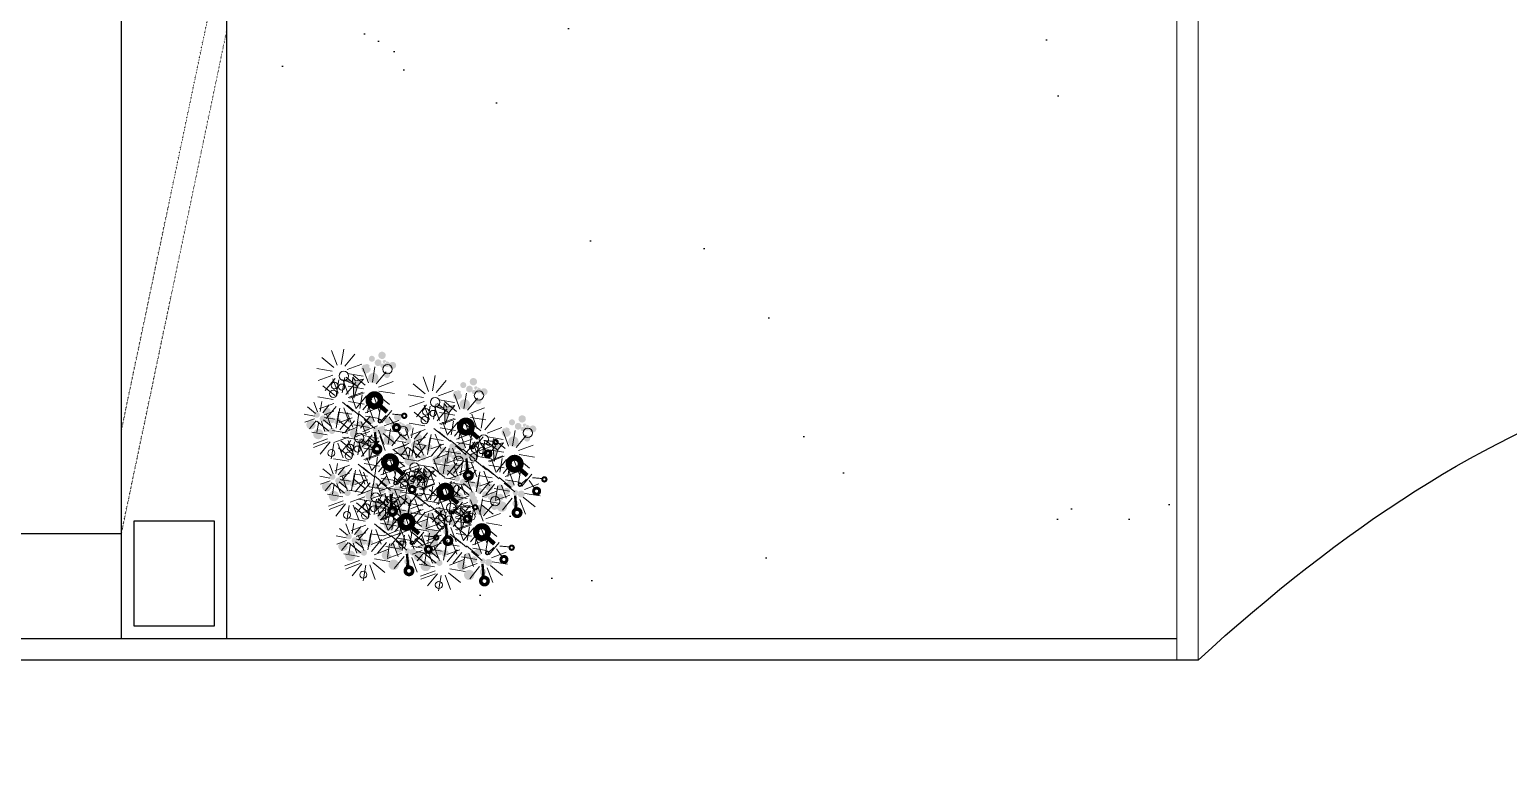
# Model space of a CAD drawing. Header units: millimetres. Extents: x -96513 to 442697, y -70111 to 173034.
# Drawn here: x 4566 to 8068, y -51524 to -49745 of the extents above; entities that cross this region are included whole.
import ezdxf

# ---------------------------------------------------------------- set-up
doc = ezdxf.new("R2010")
doc.units = ezdxf.units.MM
for name, pattern in [('ACAD_ISO10W100', [18.5, 12, -3, 0.5, -3]), ('CACHE2', [4.7625, 3.175, -1.5875]), ('CONTINU', [0]), ('DUCT', [1, 0, -1])]:
    doc.linetypes.add(name, pattern=pattern)
for name, color, linetype, lineweight in [('Axes', 6, 'CACHE2', 13), ('Gate', 150, 'Continuous', 13), ('verdure', 104, 'ACAD_ISO10W100', 13)]:
    doc.layers.add(name, color=color, linetype=linetype, lineweight=lineweight)
doc.layers.add('NE', color=8, linetype='Continuous', plot=False)
doc.layers.add('Wall', color=144, linetype='Continuous')
doc.layers.add('Wall-Head', color=133, linetype='Continuous')

# ---------------------------------------------------------------- blocks, each defined once
blk = doc.blocks.new('bouq')
at = {"layer": 'verdure', "linetype": 'CONTINU'}
h = blk.add_hatch(color=21, dxfattribs=at)
h.paths.add_polyline_path([(-1.269, -0.425, 1), (-1.12, -0.48, 1)])
h.paths.add_polyline_path([(-1.04, -0.514, 1), (-0.919, -0.559, 1)])
h.paths.add_polyline_path([(-0.96, -0.411, 0.561913), (-1.036, -0.315, -0.131313), (-1.059, -0.322, 0.192419), (-1.095, -0.361, 1)])
h.paths.add_polyline_path([(-1.097, -0.257, -0.079252), (-1.107, -0.274, 0.434289), (-1.059, -0.322, -0.083553), (-1.036, -0.315, 0.168048), (-1.017, -0.292, 0.815428), (-1.094, -0.244, -0.056454)])
h.paths.add_polyline_path([(-1.12, -0.286, 0.075897), (-1.107, -0.274, -0.07879), (-1.104, -0.26, -0.101668), (-1.094, -0.244, 0.508839), (-1.165, -0.177, -0.193557), (-1.21, -0.212, 0.014956), (-1.211, -0.215, 0.391569), (-1.179, -0.292, -0.48531)])
h.paths.add_polyline_path([(-1.179, -0.292, 0.05766), (-1.183, -0.299, 1), (-1.112, -0.326, 0.283202), (-1.12, -0.286, -0.263178)])
h.paths.add_polyline_path([(-1.303, -0.113, 0.617475), (-1.21, -0.212, -0.248275), (-1.165, -0.177, 0.041059), (-1.16, -0.165, 1)])
h.paths.add_polyline_path([(-0.943, -0.083, 1), (-1.068, -0.037, 1)])
h.paths.add_polyline_path([(-0.632, -0.237, 1), (-0.842, -0.16, 1)])
h.paths.add_polyline_path([(-0.829, -0.393, -0.306709), (-0.819, -0.433, -0.284083), (-0.849, -0.457, 0.282047), (-0.791, -0.546), (-0.809, -0.505), (-0.761, -0.555, 0.350866), (-0.653, -0.489, 0.861761)])
h.paths.add_polyline_path([(0.416, -0.261, 1), (0.566, -0.316, 1)])
h.paths.add_polyline_path([(0.52, -0.012, 0.041059), (0.525, -0.001, 0.528032), (0.452, 0.101), (0.492, 0.055), (0.396, 0.074, 0.087059), (0.382, 0.051, 0.617475), (0.476, -0.048, -0.248275)])
h.paths.add_polyline_path([(0.476, -0.048, 0.014956), (0.474, -0.051, 0.391569), (0.506, -0.127, -0.48531), (0.565, -0.122, 0.075897), (0.579, -0.11, -0.07879), (0.582, -0.095, -0.101668), (0.591, -0.08, 0.508839), (0.52, -0.012, -0.193557)])
h.paths.add_polyline_path([(0.591, -0.08, -0.056454), (0.588, -0.093, -0.079252), (0.579, -0.11, 0.434289), (0.626, -0.157, -0.083553), (0.649, -0.15, 0.168048), (0.668, -0.127, 0.815428)])
h.paths.add_polyline_path([(0.506, -0.127, 0.05766), (0.502, -0.135, 1), (0.573, -0.161, 0.283202), (0.565, -0.122, -0.263178)])
h.paths.add_polyline_path([(0.725, -0.246, 0.561913), (0.649, -0.15, -0.131313), (0.626, -0.157, 0.192419), (0.591, -0.197, 1)])
h.paths.add_polyline_path([(0.645, -0.35, 1), (0.767, -0.394, 1)])
h.paths.add_polyline_path([(0.857, -0.229, -0.306709), (0.867, -0.269, -0.284083), (0.836, -0.293, 0.826132), (1.033, -0.325, 0.861761)])
h.paths.add_polyline_path([(0.843, 0.005, 1), (1.053, -0.072, 1)])
h.paths.add_polyline_path([(0.718, 0.036, 1), (0.788, 0.011, 1)])
h.paths.add_polyline_path([(0.617, 0.127, 1), (0.742, 0.081, 1)])
h.paths.add_polyline_path([(0.242, 0.457, 0.183354), (0.269, 0.391), (0.267, 0.41), (0.277, 0.384, 0.524967), (0.438, 0.425, 0.861761), (0.262, 0.522, -0.306709), (0.272, 0.481, -0.284083)])
h.paths.add_polyline_path([(0.172, 0.356, 1), (0.051, 0.401, 1)])
h.paths.add_polyline_path([(-0.029, 0.435, 1), (-0.178, 0.49, 1)])
h.paths.add_polyline_path([(0.131, 0.504, 0.561913), (0.055, 0.6, -0.131313), (0.032, 0.593, 0.192419), (-0.004, 0.553, 1)])
h.paths.add_polyline_path([(-0.013, 0.655, -0.101668), (-0.003, 0.671, 0.508839), (-0.074, 0.738, -0.193557), (-0.119, 0.703, 0.014956), (-0.12, 0.699, 0.391569), (-0.089, 0.623, -0.48531), (-0.029, 0.628, 0.075897), (-0.016, 0.641, -0.07879)])
h.paths.add_polyline_path([(-0.074, 0.738, 0.041059), (-0.069, 0.749, 1), (-0.212, 0.802, 0.617475), (-0.119, 0.703, -0.248275)])
h.paths.add_polyline_path([(0.023, 0.878, 1), (0.148, 0.832, 1)])
h.paths.add_polyline_path([(0.249, 0.755, 1), (0.459, 0.678, 1)])
blk.add_hatch(color=1, dxfattribs=at).paths.add_polyline_path([(-0.379, -0.287), (-0.557, -0.315), (-0.406, -0.399), (-0.413, -0.497), (-0.344, -0.43), (-0.223, -0.571), (-0.322, -0.379), (-0.139, -0.136)])
at = {"layer": 'verdure', "color": 94, "linetype": 'CONTINU'}
for p, q in [((-0.208, 0.815), (-0.427, 1.07)), ((-0.131, 0.854), (-0.192, 1.184)), ((-0.045, 0.848), (0.067, 1.165)), ((0.028, 0.801), (0.283, 1.019)), ((-0.261, 0.656), (-0.591, 0.594)), ((-0.256, 0.742), (-0.573, 0.854)), ((0.067, 0.723), (0.397, 0.785)), ((0.667, 0.391), (0.605, 0.721)), ((0.753, 0.386), (0.865, 0.702)), ((-0.65, 0.095), (-0.869, 0.35)), ((-0.573, 0.134), (-0.634, 0.464)), ((-0.486, 0.128), (-0.374, 0.445)), ((-0.222, 0.579), (-0.478, 0.36)), ((-0.15, 0.531), (-0.262, 0.214)), ((-0.064, 0.526), (-0.002, 0.195)), ((0.014, 0.565), (0.232, 0.309)), ((0.062, 0.637), (0.378, 0.525)), ((0.542, 0.28), (0.225, 0.391)), ((0.589, 0.352), (0.371, 0.607)), ((0.825, 0.338), (1.081, 0.556)), ((0.864, 0.26), (1.195, 0.322)), ((-0.698, 0.022), (-1.015, 0.134)), ((-0.414, 0.081), (-0.159, 0.299)), ((-0.375, 0.003), (-0.045, 0.065)), ((-0.003, -0.15), (-0.221, 0.106)), ((0.075, -0.111), (0.013, 0.219)), ((0.161, -0.116), (0.273, 0.201)), ((0.536, 0.193), (0.206, 0.132)), ((0.234, -0.164), (0.489, 0.055)), ((0.575, 0.116), (0.32, -0.103)), ((0.648, 0.068), (0.536, -0.249)), ((0.667, -0.194), (0.626, 0.026)), ((0.725, -0.197), (0.8, 0.014)), ((0.734, 0.063), (0.796, -0.267)), ((0.811, 0.102), (1.03, -0.154)), ((0.859, 0.174), (1.176, 0.062)), ((1.211, 0.121), (0.894, 0.233)), ((-0.703, -0.064), (-1.033, -0.126)), ((-0.664, -0.142), (-0.919, -0.36)), ((-0.592, -0.189), (-0.704, -0.506)), ((-0.505, -0.194), (-0.444, -0.525)), ((-0.428, -0.156), (-0.21, -0.411)), ((-0.055, -0.308), (-0.386, -0.37)), ((-0.38, -0.083), (-0.063, -0.195)), ((-0.05, -0.222), (-0.367, -0.11)), ((-0.298, -0.591), (-0.36, -0.261)), ((-0.212, -0.596), (-0.1, -0.279)), ((0.272, -0.241), (0.603, -0.18)), ((0.584, -0.268), (0.373, -0.193)), ((0.616, -0.22), (0.47, -0.049)), ((0.773, -0.229), (0.943, -0.083)), ((0.799, -0.281), (1.019, -0.24)), ((-0.423, -0.702), (-0.74, -0.59)), ((-0.376, -0.63), (-0.594, -0.374)), ((-0.017, -0.386), (-0.272, -0.604)), ((-0.139, -0.644), (0.116, -0.425)), ((0.056, -0.433), (-0.056, -0.75)), ((0.142, -0.439), (0.204, -0.769)), ((0.22, -0.4), (0.438, -0.655)), ((0.267, -0.327), (0.584, -0.439)), ((0.58, -0.326), (0.36, -0.367)), ((0.606, -0.377), (0.436, -0.523)), ((0.655, -0.409), (0.58, -0.62)), ((0.712, -0.412), (0.753, -0.633)), ((0.764, -0.386), (0.909, -0.557)), ((0.796, -0.338), (1.007, -0.413)), ((-0.428, -0.788), (-0.759, -0.85)), ((-0.39, -0.866), (-0.645, -1.084)), ((-0.317, -0.913), (-0.429, -1.23)), ((-0.231, -0.919), (-0.169, -1.249)), ((-0.153, -0.88), (0.065, -1.135)), ((-0.106, -0.807), (0.211, -0.919)), ((-0.101, -0.721), (0.23, -0.66))]:
    blk.add_line(p, q, dxfattribs=at)
at = {"layer": 'verdure', "color": 72, "linetype": 'CONTINU'}
for p, q in [((-0.009, 0.361), (-0.064, 0.655)), ((-0.026, 0.075), (-0.126, -0.207)), ((0.05, 0.07), (0.105, -0.224)), ((-0.038, -0.563), (-0.054, -0.541)), ((0.067, -0.564), (0.079, -0.542))]:
    blk.add_line(p, q, dxfattribs=at)
at = {"layer": 'verdure', "color": 1, "linetype": 'CONTINU'}
for p, q in [((0.067, 0.357), (0.167, 0.638)), ((-0.125, 0.186), (-0.419, 0.131)), ((0.119, 0.104), (0.313, -0.122))]:
    blk.add_line(p, q, dxfattribs=at)
at = {"layer": 'verdure', "linetype": 'CONTINU'}
for p, q in [((-0.432, 0.601), (-0.286, 0.615)), ((-0.121, 0.263), (-0.402, 0.362)), ((-0.078, 0.327), (-0.272, 0.554)), ((0.132, 0.314), (0.359, 0.509)), ((-0.091, 0.117), (-0.318, -0.077)), ((0.162, 0.169), (0.443, 0.069)), ((0.166, 0.246), (0.46, 0.3))]:
    blk.add_line(p, q, dxfattribs=at)
at = {"layer": 'verdure', "color": 1, "linetype": 'CONTINU', "const_width": 0.0641}
blk.add_lwpolyline([(-0.5, 0.941, 1), (-0.37, 0.941, 1)], format="xyb", close=True, dxfattribs=at)
at = {"layer": 'verdure', "color": 72, "linetype": 'CONTINU', "const_width": 0.053}
blk.add_lwpolyline([(-0.016, 0.719), (0.134, 0.939)], dxfattribs=at)
at = {"layer": 'verdure', "color": 72, "linetype": 'CONTINU', "const_width": 0.077}
blk.add_lwpolyline([(0.246, 1.079, 1), (0.127, 0.977, 1)], format="xyb", close=True, dxfattribs=at)
at = {"layer": 'verdure', "color": 42, "linetype": 'CONTINU', "const_width": 0.0449}
blk.add_lwpolyline([(-0.771, 0.854, 1), (-0.68, 0.854, 1)], format="xyb", close=True, dxfattribs=at)
at = {"layer": 'verdure', "color": 42, "linetype": 'CONTINU', "const_width": 0.0202}
blk.add_lwpolyline([(-0.55, 0.66), (-0.692, 0.802)], dxfattribs=at)
at = {"layer": 'verdure', "color": 1, "linetype": 'CONTINU', "const_width": 0.0243}
blk.add_lwpolyline([(-0.46, 0.66), (-0.442, 0.851)], dxfattribs=at)
at = {"layer": 'verdure', "linetype": 'CONTINU', "const_width": 0.0321}
blk.add_lwpolyline([(-0.281, 0.603, 1), (-0.216, 0.603, 1)], format="xyb", close=True, dxfattribs=at)
at = {"layer": 'verdure', "color": 21, "linetype": 'CONTINU', "const_width": 0.128}
blk.add_lwpolyline([(-0.579, 0.185, 1), (-0.319, 0.185, 1)], format="xyb", close=True, dxfattribs=at)
at = {"layer": 'verdure', "color": 21, "linetype": 'CONTINU', "const_width": 0.0936}
blk.add_lwpolyline([(-0.494, 0.553), (-0.467, 0.366)], dxfattribs=at)
at = {"layer": 'verdure', "color": 1, "linetype": 'CONTINU'}
blk.add_lwpolyline([(-0.379, -0.287), (-0.557, -0.315), (-0.406, -0.399), (-0.413, -0.497), (-0.344, -0.43), (-0.223, -0.571), (-0.322, -0.379), (-0.139, -0.136)], close=True, dxfattribs=at)
at = {"layer": 'verdure', "color": 21, "linetype": 'CONTINU'}
for centre, radius in [((0.994, 0.462), 0.076), ((-1.094, -0.145), 0.101)]:
    blk.add_circle(centre, radius, dxfattribs=at)
at = {"layer": 'verdure', "linetype": 'CONTINU'}
for centre, radius in [((-0.277, -0.644), 0.101), ((0.142, -0.492), 0.0796)]:
    blk.add_circle(centre, radius, dxfattribs=at)
at = {"layer": 'verdure', "color": 72, "linetype": 'CONTINU'}
blk.add_circle((-0.088, -0.487), 0.0647, dxfattribs=at)
at = {"layer": 'verdure', "color": 1, "linetype": 'CONTINU'}
blk.add_circle((0.009, -0.612), 0.0717, dxfattribs=at)
blk = doc.blocks.new('DTY')
at = {"layer": 'Axes', "xscale": 0.06216579639892079, "yscale": 0.06216579639892079, "zscale": 0.06216579639892079, "rotation": 289.8395659102022}
for p in [(-1949.6785, -3478.7058), (-1949.7478, -3478.75), (-1949.6075, -3478.7784), (-1949.6752, -3478.8058), (-1949.823, -3478.8529), (-1949.7378, -3478.8618), (-1949.6551, -3478.8687)]:
    blk.add_blockref('bouq', p, dxfattribs=at)

msp = doc.modelspace()

# ---------------------------------------------------------------- hatches: boundary and pattern name
at = {"layer": 'Wall-Head', "true_color": 0xfeeab9}
h = msp.add_hatch(dxfattribs=at)
h.set_pattern_fill('AR-SAND', color=254, scale=20)
h.set_pattern_definition([(37.5, (4038.9, 0), (-32.001, 978.826), [0, -772.16, 0, -863.6, 0, -825.5]), (7.5, (4038.9, 0), (899.047, 1433.65), [0, -416.56, 0, -695.96, 0, -266.7]), (327.5, (3414.06, 0), (1581.985, 2.874), [0, -254, 0, -914.4, 0, -1193.8]), (317.5, (3414, 0), (1527.113, 445.86), [0, -127, 0, -599.44, 0, -685.8])])
h.paths.add_polyline_path([(5033.1, -51188.8), (7283.1, -51188.8), (7283.1, -47738.8), (7283, -47738.8), (6090, -47738.7, 0.175587), (5461.3, -48057.7, 0.137648), (5336.5, -48297.3), (5033.1, -49745.5)])
h.paths.add_polyline_path([(5033.1, -44279.2), (5033.1, -44748.8), (5094, -44748.8, -0.011905), (5402.2, -45215.5, 0.217133), (6100.7, -45638.8), (6973.8, -45638.8), (6973.8, -45636.5)])

# ---------------------------------------------------------------- linework, layer by layer
at = {"layer": 'Gate'}
for p, q in [((7333.1, -51238.8), (7333.4, -47685.8)), ((7283.1, -51238.8), (7283.1, -47738.8))]:
    msp.add_line(p, q, dxfattribs=at)
at = {"layer": 'NE'}
msp.add_open_spline([(7333.1, -51238.8), (8021.5, -50610.2), (9275.3, -50113.5), (11037, -51524), (11570.5, -51235.2)], degree=3, knots=[0, 0, 0, 0, 2464.436741, 4638.400595, 4638.400595, 4638.400595, 4638.400595], dxfattribs=at)
at = {"layer": 'Wall'}
for p, q in [((-9676.9, -50938.8), (4783.1, -50938.8)), ((7283.1, -51188.8), (-21066.4, -51188.8)), ((7333.1, -51238.8), (-21110, -51238.8))]:
    msp.add_line(p, q, dxfattribs=at)
msp.add_lwpolyline([(4813.1, -50908.8), (5003.1, -50908.8), (5003.1, -51158.8), (4813.1, -51158.8)], close=True, dxfattribs=at)
at = {"layer": 'Wall-Head'}
for p, q in [((5033.1, -51188.8), (5033.1, -45370.7)), ((4783.1, -51188.8), (4783.1, -47823.1))]:
    msp.add_line(p, q, dxfattribs=at)
at = {"layer": 'Wall-Head', "color": 254, "linetype": 'DUCT', "true_color": 0xfeeab9}
for p, q in [((4783.1, -50694.9), (5033.1, -49501.6)), ((4783.1, -50938.8), (5033.1, -49745.5))]:
    msp.add_line(p, q, dxfattribs=at)

# ---------------------------------------------------------------- block references
at = {"xscale": 1767.322870739029, "yscale": 1767.322870739029, "zscale": 1767.322870739029, "rotation": 290.0868612449383}
msp.add_blockref('DTY', (6963106, -1175414.8), dxfattribs=at)

doc.saveas('drawing.dxf')
